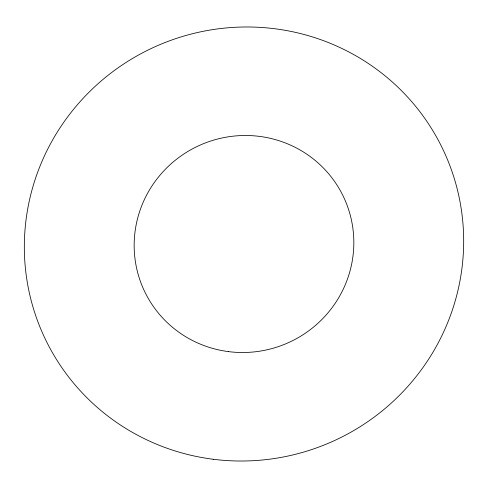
<?xml version="1.0" encoding="UTF-8"?>
<svg xmlns="http://www.w3.org/2000/svg" width="488" height="488" viewBox="0 0 488 488"><rect width="100%" height="100%" fill="white"/><g stroke="black" fill="none" stroke-linecap="round" stroke-linejoin="round"><path stroke-width="0.73" d="M228.573 351.628A110.148 108.196 -23.6 0 0 345.888 202.166A110.148 108.196 -23.6 0 0 157.532 178.211A110.148 108.196 -23.6 0 0 228.573 351.628M213.146 459.251A220.295 216.391 -23.6 0 0 447.783 160.326A220.295 216.391 -23.6 0 0 71.071 112.423A220.295 216.391 -23.6 0 0 213.146 459.251"/></g></svg>
